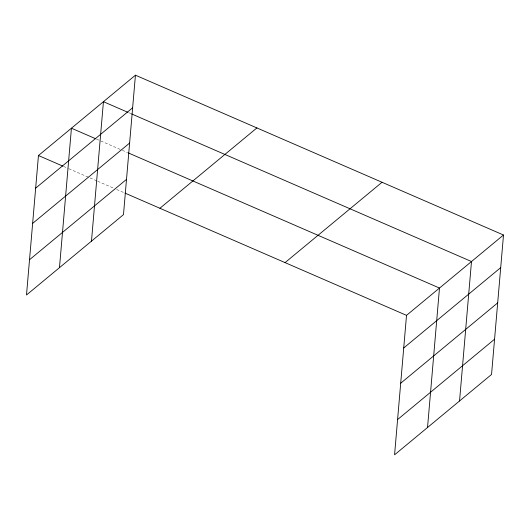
<?xml version="1.0" encoding="UTF-8"?>
<svg xmlns="http://www.w3.org/2000/svg" width="530" height="530" viewBox="0 0 530 530"><rect width="100%" height="100%" fill="white"/><g stroke="black" fill="none" stroke-linecap="round" stroke-linejoin="round"><path stroke-width="0.4" stroke-dasharray="2.65 1.99" d="M128.485 112.579L131.519 113.897M96.48 139.092L121.529 149.97M122.291 150.301L127.604 152.607M63.507 166.407L68.059 168.381M68.82 168.712L96.91 180.909M97.666 181.24L113.612 188.163M116.646 189.482L124.239 192.781"/><path stroke-width="0.79" d="M135.435 75.187L38.458 155.528L26.5 294.985L123.483 214.643L135.435 75.187L503.5 235.015L491.542 374.471L394.565 454.813L406.517 315.357L503.5 235.015M59.473 267.67L71.431 128.214L95.725 138.761M91.478 241.157L103.436 101.7L127.723 112.247M427.538 427.498L439.489 288.042L128.366 152.938M459.543 400.985L471.495 261.529L131.519 113.897M35.662 188.143L132.639 107.802M32.635 223.402L129.618 143.06M29.521 259.726L126.504 179.385M159.914 208.27L256.898 127.929M285.054 262.615L382.037 182.274M403.721 347.971L500.704 267.63M400.7 383.23L497.683 302.888M397.586 419.555L494.569 339.213M38.458 155.528L62.745 166.076M124.994 193.106L406.517 315.357"/></g></svg>
